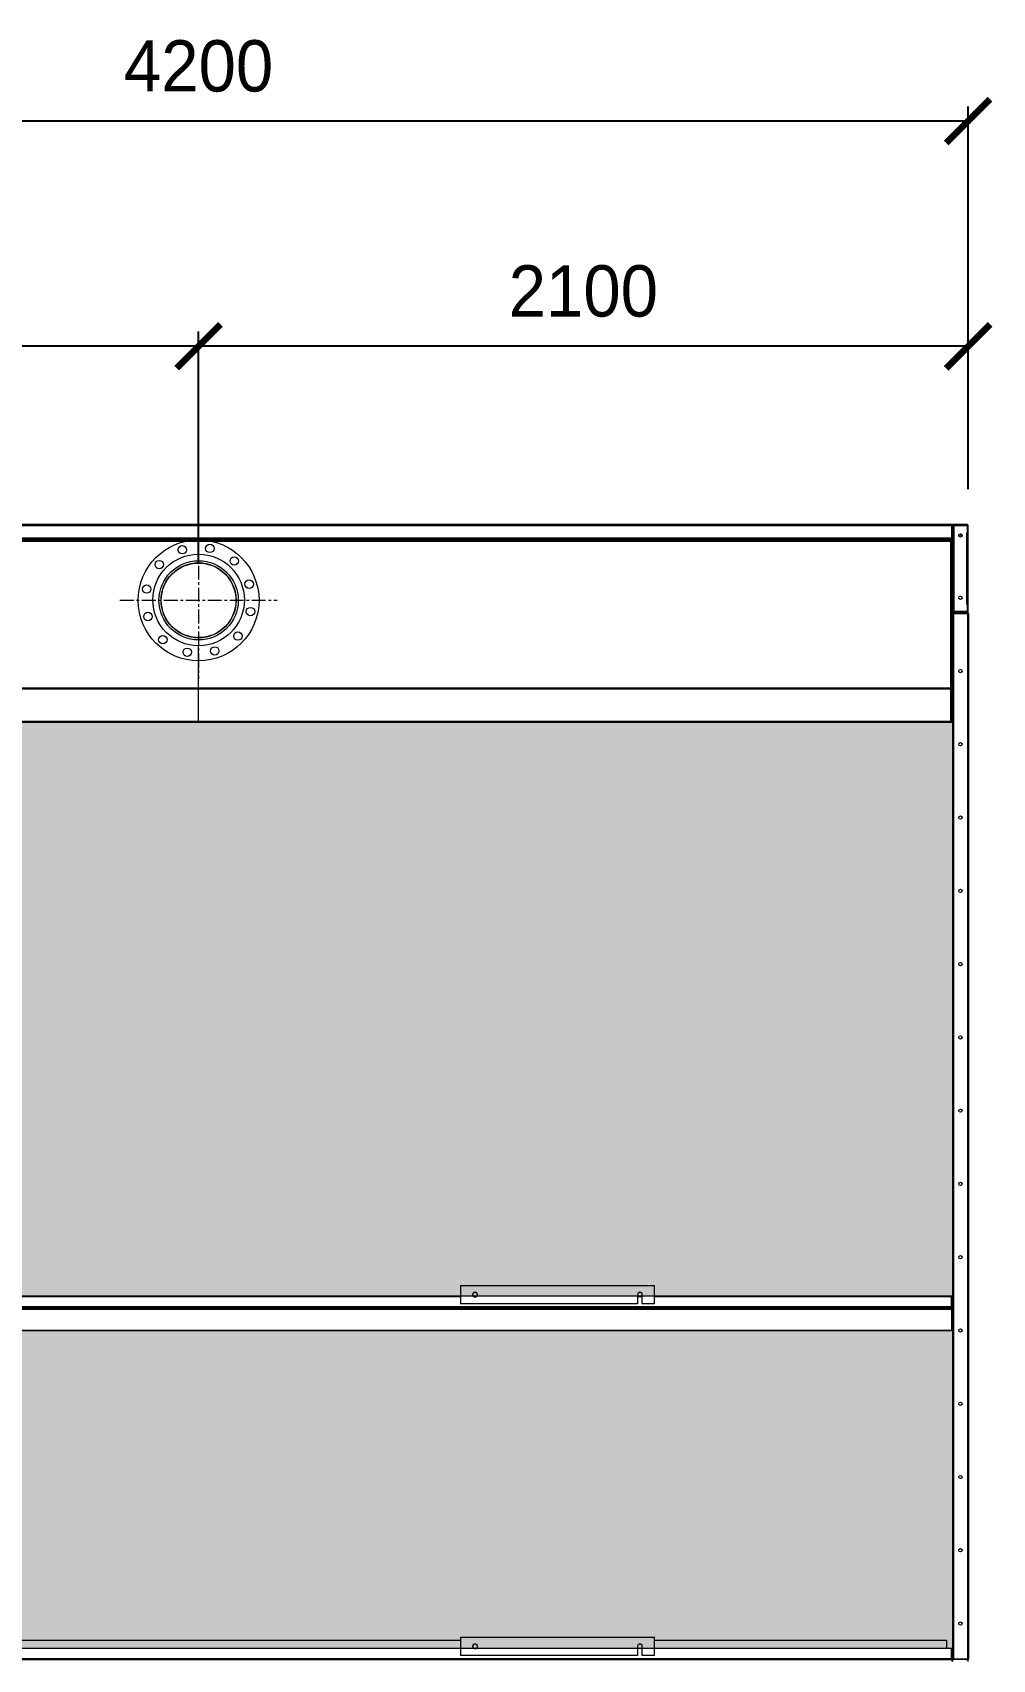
# Model space of a CAD drawing. Header units: millimetres. Extents: x 2913 to 35025, y 2470 to 25178.
# Drawn here: x 25191 to 27810, y 10780 to 15221 of the extents above; entities that cross this region are included whole.
import ezdxf

# ---------------------------------------------------------------- set-up
doc = ezdxf.new("R2010")
doc.units = ezdxf.units.MM
doc.linetypes.add('CENTER', pattern=[2, 1.25, -0.25, 0.25, -0.25])
doc.layers.add('center', color=1, linetype='CENTER')
doc.layers.add('냉각탑_dim', color=1, linetype='Continuous')
doc.styles.add('HY울릉도L', font='')
doc.styles.get('HY울릉도L').set_extended_font_data('HY울릉도L')
doc.dimstyles.new('성지DIM', dxfattribs={"dimtxt": 3.5, "dimasz": 3, "dimexe": 1, "dimexo": 2.5, "dimgap": 2, "dimtad": 1, "dimdec": 0, "dimzin": 3, "dimdsep": 46, "dimtxsty": 'HY울릉도L', "dimblk": 'ARCHTICK', "dimcen": -2, "dimclrd": 256, "dimclre": 256, "dimclrt": 7, "dimadec": 0, "dimazin": 0, "dimtfac": 1, "dimtdec": 0, "dimtofl": 0, "dimtmove": 0, "dimatfit": 3, "dimfxl": 1, "dimtolj": 1, "dimtzin": 0, "dimlwe": -1, "dimarcsym": 0})
pattern_1 = [(0, (-386155.726, -76283.726), (57.15, 32.9955677), [38.1, -76.2]), (120, (-386155.726, -76283.726), (-57.15, 32.995568), [38.1, -76.2]), (60, (-386155.726, -76283.726), (1e-07, 65.9911357), [-76.2, 38.1])]

# ---------------------------------------------------------------- blocks, each defined once
blk = doc.blocks.new('_ArchTick')
at = {"color": 0, "linetype": 'ByBlock', "const_width": 0.15}
blk.add_lwpolyline([(-0.5, -0.5), (0.5, 0.5)], dxfattribs=at)
blk = doc.blocks.new('*D312')
at = {"layer": 'Defpoints', "color": 0, "transparency": 16777216}
for p in [(23543.8, 14364.5), (23543.8, 13874.5), (25643.8, 13671.9)]:
    blk.add_point(p, dxfattribs=at)
at = {"layer": '냉각탑_dim', "transparency": 16777216}
for p, q in [((23543.8, 13974.5), (23543.8, 14404.5)), ((25643.8, 13771.9), (25643.8, 14404.5))]:
    blk.add_line(p, q, dxfattribs=at)
at = {"layer": '냉각탑_dim', "lineweight": -2, "transparency": 16777216}
blk.add_line((25643.8, 14364.5), (23543.8, 14364.5), dxfattribs=at)
at = {"layer": '냉각탑_dim', "lineweight": -2, "transparency": 16777216, "xscale": 120, "yscale": 120, "zscale": 120, "rotation": 180}
blk.add_blockref('_ArchTick', (23543.8, 14364.5), dxfattribs=at)
at = {"layer": '냉각탑_dim', "lineweight": -2, "transparency": 16777216, "xscale": 120, "yscale": 120, "zscale": 120}
blk.add_blockref('_ArchTick', (25643.8, 14364.5), dxfattribs=at)
at = {"layer": '냉각탑_dim', "color": 7, "transparency": 16777216, "insert": (24593.8, 14514.5), "char_height": 140, "attachment_point": 5, "style": 'HY울릉도L'}
blk.add_mtext('\\A1;2100', dxfattribs=at)
blk = doc.blocks.new('*D305')
at = {"layer": 'Defpoints', "color": 0, "transparency": 16777216}
for p in [(25643.8, 14364.5), (27743.8, 13876.2), (25643.8, 13671.9)]:
    blk.add_point(p, dxfattribs=at)
at = {"layer": '냉각탑_dim', "transparency": 16777216}
for p, q in [((25643.8, 13771.9), (25643.8, 14404.5)), ((27743.8, 13976.2), (27743.8, 14404.5))]:
    blk.add_line(p, q, dxfattribs=at)
at = {"layer": '냉각탑_dim', "lineweight": -2, "transparency": 16777216}
blk.add_line((27743.8, 14364.5), (25643.8, 14364.5), dxfattribs=at)
at = {"layer": '냉각탑_dim', "lineweight": -2, "transparency": 16777216, "xscale": 120, "yscale": 120, "zscale": 120, "rotation": 180}
blk.add_blockref('_ArchTick', (25643.8, 14364.5), dxfattribs=at)
at = {"layer": '냉각탑_dim', "lineweight": -2, "transparency": 16777216, "xscale": 120, "yscale": 120, "zscale": 120}
blk.add_blockref('_ArchTick', (27743.8, 14364.5), dxfattribs=at)
at = {"layer": '냉각탑_dim', "color": 7, "transparency": 16777216, "insert": (26693.8, 14514.5), "char_height": 140, "attachment_point": 5, "style": 'HY울릉도L'}
blk.add_mtext('\\A1;2100', dxfattribs=at)
blk = doc.blocks.new('*D313')
at = {"layer": 'Defpoints', "color": 0, "transparency": 16777216}
for p in [(23543.8, 14978.8), (23543.8, 13874.5), (27743.8, 13874.5)]:
    blk.add_point(p, dxfattribs=at)
at = {"layer": '냉각탑_dim', "transparency": 16777216}
for p, q in [((23543.8, 13974.5), (23543.8, 15018.8)), ((27743.8, 13974.5), (27743.8, 15018.8))]:
    blk.add_line(p, q, dxfattribs=at)
at = {"layer": '냉각탑_dim', "lineweight": -2, "transparency": 16777216}
blk.add_line((27743.8, 14978.8), (23543.8, 14978.8), dxfattribs=at)
at = {"layer": '냉각탑_dim', "lineweight": -2, "transparency": 16777216, "xscale": 120, "yscale": 120, "zscale": 120, "rotation": 180}
blk.add_blockref('_ArchTick', (23543.8, 14978.8), dxfattribs=at)
at = {"layer": '냉각탑_dim', "lineweight": -2, "transparency": 16777216, "xscale": 120, "yscale": 120, "zscale": 120}
blk.add_blockref('_ArchTick', (27743.8, 14978.8), dxfattribs=at)
at = {"layer": '냉각탑_dim', "color": 7, "transparency": 16777216, "insert": (25643.8, 15128.8), "char_height": 140, "attachment_point": 5, "style": 'HY울릉도L'}
blk.add_mtext('\\A1;4200', dxfattribs=at)
blk = doc.blocks.new('2')
at = {"lineweight": 20}
h = blk.add_hatch(dxfattribs=at)
h.set_pattern_fill('HONEY', scale=12)
h.set_pattern_definition(pattern_1)
h.paths.add_polyline_path([(27701.7, 11771.6), (27701.7, 13338.2), (23591.2, 13338.2), (23591.2, 11771.6)])
h = blk.add_hatch(dxfattribs=at)
h.set_pattern_fill('HONEY', scale=12)
h.set_pattern_definition(pattern_1)
h.paths.add_polyline_path([(23591.2, 11678.3), (23591.2, 10810), (27701.7, 10810), (27701.7, 11678.3)])
at = {"color": 7, "lineweight": 20}
for p, q in [((27698.1, 13874.5), (23589.5, 13874.5)), ((27696.3, 13877.9), (23591.2, 13877.9)), ((23589.5, 13841.3), (27698.1, 13841.3)), ((23589.5, 13837.9), (27698.1, 13837.9)), ((23591.2, 13835.9), (27696.3, 13835.9)), ((23591.2, 13832.5), (27696.3, 13832.5)), ((27663.2, 13836.3), (25549.7, 13836.3)), ((27701.7, 10782.7), (27701.7, 13704.9)), ((27704.6, 10781.3), (27704.6, 13639.9)), ((27742.6, 10781.3), (27742.6, 13634.5)), ((27745.4, 10781.3), (27745.4, 13634.5)), ((27701.7, 13431.5), (23591.2, 13431.5)), ((27701.7, 13428.3), (23591.2, 13428.3)), ((23583, 13338.2), (27701.7, 13338.2)), ((23585.8, 13340.7), (27701.7, 13340.7)), ((26358.1, 11770), (23589.4, 11770)), ((26358.1, 11771.6), (23593.8, 11771.6)), ((23589.2, 11742.9), (27698.4, 11742.9)), ((23589.2, 11735.6), (27698.4, 11735.6)), ((23590.6, 11739.9), (27697, 11739.9)), ((23590.6, 11738.2), (27697, 11738.2)), ((23589.2, 11678.3), (27698.4, 11678.3)), ((23589.2, 11678.2), (27698.4, 11678.2)), ((27698.4, 11678), (23589.2, 11678)), ((26358.1, 10810), (23589.4, 10810)), ((26358.1, 10831.6), (23593.8, 10831.6)), ((23589.2, 10782.9), (27698.4, 10782.9)), ((23590.6, 10779.9), (27697, 10779.9))]:
    blk.add_line(p, q, dxfattribs=at)
at = {"color": 7, "lineweight": 20, "ltscale": 0.000208336}
blk.add_line((27696.3, 13877.9), (27696.8, 13877.9), dxfattribs=at)
at = {"color": 7, "lineweight": 20, "ltscale": 2.9878e-05}
blk.add_line((27696.4, 13877.9), (27696.3, 13877.9), dxfattribs=at)
at = {"color": 7, "lineweight": 20, "ltscale": 1.24078e-05}
blk.add_line((27696.4, 13877.9), (27696.3, 13877.9), dxfattribs=at)
at = {"color": 7, "lineweight": 20, "ltscale": 7.39921e-06}
blk.add_line((27696.4, 13877.9), (27696.3, 13877.9), dxfattribs=at)
at = {"color": 7, "lineweight": 20, "ltscale": 0.000625116}
blk.add_line((27698.4, 13877.9), (27696.8, 13877.9), dxfattribs=at)
at = {"color": 7, "lineweight": 20, "ltscale": 1.55721e-05}
blk.add_line((27696.8, 13877.8), (27696.8, 13877.9), dxfattribs=at)
at = {"color": 7, "lineweight": 20, "ltscale": 0.001131}
blk.add_line((27698.1, 13877.2), (27698.1, 13874.5), dxfattribs=at)
at = {"color": 7, "lineweight": 20, "ltscale": 0.000414935}
for p, q in [((27698.1, 13876.2), (27698.8, 13876.9)), ((27700.8, 13876.9), (27700.1, 13876.2))]:
    blk.add_line(p, q, dxfattribs=at)
at = {"color": 7, "lineweight": 20, "ltscale": 0.013833}
blk.add_line((27698.1, 13874.5), (27698.1, 13841.3), dxfattribs=at)
at = {"color": 7, "lineweight": 20, "ltscale": 0.000708334}
blk.add_line((27698.1, 13874.5), (27699.7, 13874.5), dxfattribs=at)
at = {"color": 7, "lineweight": 20, "ltscale": 4.50677e-05}
blk.add_line((27698.5, 13877.9), (27698.4, 13877.9), dxfattribs=at)
at = {"color": 7, "lineweight": 20, "ltscale": 1.38381e-05}
blk.add_line((27698.4, 13877.9), (27698.4, 13877.9), dxfattribs=at)
at = {"color": 7, "lineweight": 20, "ltscale": 1.22548e-05}
blk.add_line((27698.4, 13877.9), (27698.4, 13877.9), dxfattribs=at)
at = {"color": 7, "lineweight": 20, "ltscale": 6.372e-06}
blk.add_line((27698.4, 13877.9), (27698.4, 13877.9), dxfattribs=at)
at = {"color": 7, "lineweight": 20, "ltscale": 1.23239e-05}
blk.add_line((27698.4, 13877.9), (27698.4, 13877.9), dxfattribs=at)
at = {"color": 7, "lineweight": 20, "ltscale": 0.000334243}
blk.add_line((27699.4, 13875.9), (27700.3, 13875.9), dxfattribs=at)
at = {"color": 7, "lineweight": 20, "ltscale": 0.014417}
blk.add_line((27699.7, 13839.9), (27699.7, 13874.5), dxfattribs=at)
at = {"color": 7, "lineweight": 20, "ltscale": 0.000125672}
blk.add_line((27699.9, 13875.9), (27700.3, 13875.9), dxfattribs=at)
at = {"color": 7, "lineweight": 20, "ltscale": 0.000547297}
blk.add_line((27700.1, 13877.2), (27700.1, 13875.9), dxfattribs=at)
at = {"color": 7, "lineweight": 20, "ltscale": 0.00062562}
blk.add_line((27701.7, 13874.5), (27700.2, 13874.5), dxfattribs=at)
at = {"color": 7, "lineweight": 20, "ltscale": 0.015}
blk.add_line((27700.3, 13875.9), (27700.3, 13839.9), dxfattribs=at)
at = {"color": 7, "lineweight": 20, "ltscale": 0.000331381}
blk.add_line((27700.9, 13876.7), (27701.5, 13876.2), dxfattribs=at)
at = {"color": 7, "lineweight": 20, "ltscale": 0.000379592}
blk.add_line((27701.3, 13876.2), (27702.2, 13876.2), dxfattribs=at)
at = {"color": 7, "lineweight": 20, "ltscale": 0.097167}
blk.add_line((27701.7, 13641.3), (27701.7, 13874.5), dxfattribs=at)
blk.add_line((27701.7, 13641.3), (27701.7, 13874.5), dxfattribs=at)
at = {"color": 7, "lineweight": 20, "ltscale": 0.000448698}
for p, q in [((27702.4, 13876.5), (27703.3, 13875.9)), ((27702.4, 13639.2), (27703.3, 13639.9))]:
    blk.add_line(p, q, dxfattribs=at)
at = {"color": 7, "lineweight": 20, "ltscale": 0.001002}
for p, q in [((27702.7, 13875.9), (27705.2, 13875.9)), ((27702.7, 13639.9), (27705.2, 13639.9))]:
    blk.add_line(p, q, dxfattribs=at)
at = {"color": 7, "lineweight": 20, "ltscale": 0.000832099}
blk.add_line((27705.1, 13877.9), (27703.2, 13877.9), dxfattribs=at)
at = {"color": 7, "lineweight": 20, "ltscale": 0.000271651}
blk.add_line((27703.2, 13877.9), (27703.2, 13877.2), dxfattribs=at)
at = {"color": 7, "lineweight": 20, "ltscale": 0.014667}
for p, q in [((27705.2, 13877.9), (27740.4, 13877.9)), ((27740.4, 13877.9), (27705.2, 13877.9)), ((27705.2, 13875.9), (27740.4, 13875.9)), ((27740.4, 13639.9), (27705.2, 13639.9)), ((27705.2, 13639.9), (27740.4, 13639.9)), ((27740.4, 13637.9), (27705.2, 13637.9))]:
    blk.add_line(p, q, dxfattribs=at)
at = {"color": 7, "lineweight": 20, "ltscale": 0.000375}
for p, q in [((27705.2, 13875), (27705.2, 13875.9)), ((27698.6, 13834.2), (27698.6, 13835.1)), ((27699.7, 13833), (27699.7, 13833.9)), ((27705.2, 13640.8), (27705.2, 13639.9)), ((27699.7, 13618.8), (27699.7, 13617.9)), ((27699.7, 10783.2), (27699.7, 10782.3))]:
    blk.add_line(p, q, dxfattribs=at)
at = {"color": 7, "lineweight": 20, "ltscale": 0.01525}
for p, q in [((27705.2, 13875), (27741.8, 13875)), ((27741.8, 13640.8), (27705.2, 13640.8))]:
    blk.add_line(p, q, dxfattribs=at)
at = {"color": 7, "lineweight": 20, "ltscale": 0.097583}
blk.add_line((27705.2, 13640.8), (27705.2, 13875), dxfattribs=at)
at = {"color": 7, "lineweight": 20, "ltscale": 0.000583263}
blk.add_line((27741.8, 13877.9), (27740.4, 13877.9), dxfattribs=at)
at = {"color": 7, "lineweight": 20, "ltscale": 0.000374085}
blk.add_line((27740.4, 13875), (27740.4, 13875.9), dxfattribs=at)
at = {"color": 7, "lineweight": 20, "ltscale": 0.081667}
for p, q in [((27740.4, 13659.9), (27740.4, 13855.9)), ((27743.8, 13659.9), (27743.8, 13855.9))]:
    blk.add_line(p, q, dxfattribs=at)
at = {"color": 7, "lineweight": 20, "ltscale": 0.000583333}
for p, q in [((27740.4, 13855.9), (27741.8, 13855.9)), ((27741.8, 13659.9), (27740.4, 13659.9)), ((27704.6, 10779.9), (27704.6, 10781.3)), ((27742.2, 10779.9), (27742.2, 10781.3))]:
    blk.add_line(p, q, dxfattribs=at)
at = {"color": 7, "lineweight": 20, "ltscale": 0.000127061}
blk.add_line((27741.8, 13877.9), (27741.8, 13877.6), dxfattribs=at)
at = {"color": 7, "lineweight": 20, "ltscale": 0.007958}
for p, q in [((27741.8, 13855.9), (27741.8, 13875)), ((27741.8, 13640.8), (27741.8, 13659.9))]:
    blk.add_line(p, q, dxfattribs=at)
at = {"color": 7, "lineweight": 20, "ltscale": 0.006917}
for p, q in [((27741.8, 13857.9), (27741.8, 13874.5)), ((27743.8, 13857.9), (27743.8, 13874.5)), ((27741.8, 13641.3), (27741.8, 13657.9)), ((27743.8, 13641.3), (27743.8, 13657.9))]:
    blk.add_line(p, q, dxfattribs=at)
at = {"color": 7, "lineweight": 20, "ltscale": 0.000833333}
for p, q in [((27743.8, 13857.9), (27741.8, 13857.9)), ((27743.8, 13855.9), (27741.8, 13855.9)), ((27699.7, 13834.2), (27697.8, 13834.2)), ((27699.7, 13832.5), (27697.8, 13832.5)), ((27743.8, 13657.9), (27741.8, 13657.9)), ((27743.8, 13657.9), (27741.8, 13657.9))]:
    blk.add_line(p, q, dxfattribs=at)
at = {"color": 7, "lineweight": 20, "ltscale": 0.00018978}
blk.add_line((27743.3, 13876.2), (27743.8, 13876.2), dxfattribs=at)
at = {"color": 7, "lineweight": 20, "ltscale": 0.000708455}
blk.add_line((27743.8, 13874.5), (27743.8, 13876.2), dxfattribs=at)
at = {"color": 7, "lineweight": 20, "ltscale": 0.000832424}
blk.add_line((27743.8, 13855.9), (27743.8, 13857.9), dxfattribs=at)
at = {"color": 7, "lineweight": 20, "ltscale": 0.001417}
for p, q in [((25343.8, 13832.5), (25343.8, 13835.9)), ((27696.3, 13832.5), (27696.3, 13835.9)), ((27696.3, 13832.5), (27699.7, 13832.5)), ((27698.1, 13841.3), (27698.1, 13837.9)), ((27743.8, 13659.9), (27740.4, 13659.9))]:
    blk.add_line(p, q, dxfattribs=at)
at = {"color": 7, "lineweight": 20, "ltscale": 0.000833322}
blk.add_line((25549.8, 13837.9), (25549.8, 13835.9), dxfattribs=at)
at = {"color": 7, "lineweight": 20, "ltscale": 0.014833}
blk.add_line((25643.8, 13796.9), (25643.8, 13832.5), dxfattribs=at)
at = {"color": 7, "lineweight": 20, "ltscale": 5.44556e-06}
blk.add_line((26216.4, 13835.9), (26216.4, 13835.9), dxfattribs=at)
at = {"color": 7, "lineweight": 20, "ltscale": 9.52936e-06}
blk.add_line((26216.4, 13835.9), (26216.4, 13835.9), dxfattribs=at)
at = {"color": 7, "lineweight": 20, "ltscale": 5.46643e-06}
blk.add_line((26224.6, 13835.9), (26224.7, 13835.9), dxfattribs=at)
at = {"color": 7, "lineweight": 20, "ltscale": 9.52935e-06}
blk.add_line((26224.6, 13835.9), (26224.7, 13835.9), dxfattribs=at)
at = {"color": 7, "lineweight": 20, "ltscale": 0.00067235}
blk.add_line((27663.2, 13836.3), (27663.2, 13837.9), dxfattribs=at)
at = {"color": 7, "lineweight": 20, "ltscale": 0.000160787}
blk.add_line((27663.2, 13835.9), (27663.2, 13836.3), dxfattribs=at)
at = {"color": 7, "lineweight": 20, "ltscale": 1.33962e-05}
blk.add_line((27694.9, 13835.9), (27694.9, 13835.9), dxfattribs=at)
at = {"color": 7, "lineweight": 20, "ltscale": 9.52934e-06}
blk.add_line((27694.9, 13835.9), (27694.9, 13835.9), dxfattribs=at)
at = {"color": 7, "lineweight": 20, "ltscale": 0.000708462}
blk.add_line((27698.1, 13835.9), (27696.3, 13835.9), dxfattribs=at)
at = {"color": 7, "lineweight": 20, "ltscale": 0.000166667}
blk.add_line((27696.3, 13835.1), (27696.8, 13835.1), dxfattribs=at)
at = {"color": 7, "lineweight": 20, "ltscale": 0.142705}
for p, q in [((27696.3, 13338.2), (27696.3, 13832.5)), ((27699.7, 13340.7), (27699.7, 13832.5))]:
    blk.add_line(p, q, dxfattribs=at)
at = {"color": 7, "lineweight": 20, "ltscale": 0.00075}
blk.add_line((27696.8, 13835.1), (27698.6, 13835.1), dxfattribs=at)
at = {"color": 7, "lineweight": 20, "ltscale": 0.000708333}
for p, q in [((27697.8, 13834.2), (27697.8, 13832.5)), ((27698.1, 13839.9), (27699.7, 13839.9)), ((27699.7, 13834.2), (27699.7, 13832.5)), ((25915.3, 11738.2), (25915.3, 11739.9)), ((25918.7, 11738.2), (25918.7, 11739.9)), ((25936.9, 11738.2), (25936.9, 11739.9)), ((25940.3, 11738.2), (25940.3, 11739.9)), ((27669.8, 11739.9), (27669.8, 11738.2)), ((27696.3, 11738.2), (27696.3, 11739.9))]:
    blk.add_line(p, q, dxfattribs=at)
at = {"color": 7, "lineweight": 20, "ltscale": 0.000874532}
blk.add_line((27698.1, 13838), (27698.1, 13835.9), dxfattribs=at)
at = {"color": 7, "lineweight": 20, "ltscale": 0.00083325}
blk.add_line((27700.1, 13837.9), (27698.1, 13837.9), dxfattribs=at)
at = {"color": 7, "lineweight": 20, "ltscale": 0.000333342}
blk.add_line((27698.1, 13835.9), (27698.1, 13835.1), dxfattribs=at)
at = {"color": 7, "lineweight": 20, "ltscale": 0.000708036}
blk.add_line((27698.1, 13835.9), (27699.7, 13835.9), dxfattribs=at)
at = {"color": 7, "lineweight": 20, "ltscale": 1.27636e-06}
blk.add_line((27699.7, 13833), (27699.7, 13833), dxfattribs=at)
at = {"color": 7, "lineweight": 20, "ltscale": 0.000208346}
blk.add_line((27699.7, 13839.9), (27700.3, 13839.9), dxfattribs=at)
at = {"color": 7, "lineweight": 20, "ltscale": 0.001543}
blk.add_line((27699.7, 13834.2), (27699.7, 13837.9), dxfattribs=at)
at = {"color": 7, "lineweight": 20, "ltscale": 0.000833337}
blk.add_line((27699.7, 13832.5), (27701.7, 13832.5), dxfattribs=at)
at = {"color": 7, "lineweight": 20, "ltscale": 0.000831268}
blk.add_line((27700.1, 13839.9), (27700.1, 13837.9), dxfattribs=at)
at = {"color": 7, "lineweight": 20, "ltscale": 0.000625612}
blk.add_line((27701.7, 13839.9), (27700.2, 13839.9), dxfattribs=at)
at = {"color": 7, "lineweight": 20, "ltscale": 0.000833465}
blk.add_line((27701.7, 13704.9), (27699.7, 13704.9), dxfattribs=at)
at = {"color": 7, "lineweight": 20, "ltscale": 0.00337}
for p, q in [((27701.7, 13633.1), (27701.7, 13641.2)), ((27701.7, 10774.5), (27701.7, 10782.6))]:
    blk.add_line(p, q, dxfattribs=at)
at = {"color": 7, "lineweight": 20, "ltscale": 0.000912135}
for p, q in [((27702.4, 13634.5), (27704.6, 13634.5)), ((27704.6, 10781.3), (27702.4, 10781.3))]:
    blk.add_line(p, q, dxfattribs=at)
at = {"color": 7, "lineweight": 20, "ltscale": 0.000341711}
for p, q in [((27702.6, 13635.1), (27703.2, 13634.5)), ((27698.9, 11740.7), (27698.4, 11741.3)), ((27698.9, 10780.7), (27698.4, 10781.3)), ((27702.6, 10780.7), (27703.2, 10781.3))]:
    blk.add_line(p, q, dxfattribs=at)
at = {"color": 7, "lineweight": 20, "ltscale": 0.000583334}
for p, q in [((27704.6, 13635.9), (27704.6, 13634.5)), ((27742.2, 13635.9), (27742.2, 13634.5)), ((27699.7, 11742.7), (27698.4, 11742.7)), ((27699.7, 11735.4), (27698.4, 11735.4)), ((27699.7, 10782.7), (27698.4, 10782.7))]:
    blk.add_line(p, q, dxfattribs=at)
at = {"color": 7, "lineweight": 20, "ltscale": 0.015667}
for p, q in [((27742.2, 13635.9), (27704.6, 13635.9)), ((27742.2, 10779.9), (27704.6, 10779.9))]:
    blk.add_line(p, q, dxfattribs=at)
at = {"color": 7, "lineweight": 20, "ltscale": 0.015833}
for p, q in [((27704.6, 13634.5), (27742.6, 13634.5)), ((27704.6, 10781.3), (27742.6, 10781.3))]:
    blk.add_line(p, q, dxfattribs=at)
at = {"color": 7, "lineweight": 20, "ltscale": 0.000832722}
for p, q in [((27705.2, 13635.9), (27705.2, 13637.9)), ((27740.4, 13635.9), (27740.4, 13637.9))]:
    blk.add_line(p, q, dxfattribs=at)
at = {"color": 7, "lineweight": 20, "ltscale": 0.000374998}
blk.add_line((27740.4, 13639.9), (27740.4, 13640.8), dxfattribs=at)
at = {"color": 7, "lineweight": 20, "ltscale": 0.001167}
for p, q in [((27742.6, 13634.5), (27745.4, 13634.5)), ((27742.6, 10781.3), (27745.4, 10781.3))]:
    blk.add_line(p, q, dxfattribs=at)
at = {"color": 7, "lineweight": 20, "ltscale": 0.000832419}
blk.add_line((27743.8, 13657.9), (27743.8, 13659.9), dxfattribs=at)
at = {"color": 7, "lineweight": 20, "ltscale": 0.002832}
for p, q in [((27743.8, 13634.5), (27743.8, 13641.3)), ((27743.8, 10774.5), (27743.8, 10781.3))]:
    blk.add_line(p, q, dxfattribs=at)
at = {"color": 7, "lineweight": 20, "ltscale": 0.024121}
blk.add_line((25643.8, 13489), (25643.8, 13546.9), dxfattribs=at)
at = {"color": 7, "lineweight": 20, "ltscale": 0.036483}
blk.add_line((25643.8, 13340.7), (25643.8, 13505.9), dxfattribs=at)
at = {"color": 7, "lineweight": 20, "ltscale": 0.001354}
for p, q in [((25643.8, 13489), (25643.8, 13485.7)), ((25343.8, 13431.5), (25343.8, 13428.3))]:
    blk.add_line(p, q, dxfattribs=at)
at = {"color": 7, "lineweight": 20, "ltscale": 0.220833}
for p, q in [((26358.1, 11800.5), (26888.1, 11800.5)), ((26358.1, 10840.5), (26888.1, 10840.5))]:
    blk.add_line(p, q, dxfattribs=at)
at = {"color": 7, "lineweight": 20, "ltscale": 0.020754}
for p, q in [((26358.1, 11800.5), (26358.1, 11750.7)), ((26888.1, 11750.7), (26888.1, 11800.5)), ((26358.1, 10840.5), (26358.1, 10790.7)), ((26888.1, 10790.7), (26888.1, 10840.5))]:
    blk.add_line(p, q, dxfattribs=at)
at = {"color": 7, "lineweight": 20, "ltscale": 0.004285}
blk.add_line((26403.3, 11771.6), (26393, 11771.6), dxfattribs=at)
at = {"color": 7, "lineweight": 20, "ltscale": 0.002776}
blk.add_line((26401.5, 11770), (26394.8, 11770), dxfattribs=at)
at = {"color": 7, "lineweight": 20, "ltscale": 0.005417}
for p, q in [((26854.6, 11771.6), (26841.6, 11771.6)), ((26854.6, 11770), (26841.6, 11770)), ((26854.6, 10810), (26841.6, 10810))]:
    blk.add_line(p, q, dxfattribs=at)
at = {"color": 7, "lineweight": 20, "ltscale": 0.010377}
for p, q in [((26841.6, 11775.6), (26841.6, 11750.7)), ((26854.6, 11750.7), (26854.6, 11775.6)), ((26841.6, 10815.6), (26841.6, 10790.7)), ((26854.6, 10790.7), (26854.6, 10815.6))]:
    blk.add_line(p, q, dxfattribs=at)
at = {"color": 7, "lineweight": 20, "ltscale": 0.081917}
for p, q in [((27684.8, 11771.6), (26888.1, 11771.6)), ((27684.8, 10831.6), (26888.1, 10831.6))]:
    blk.add_line(p, q, dxfattribs=at)
at = {"color": 7, "lineweight": 20, "ltscale": 0.0875}
for p, q in [((27698.2, 11770), (26888.1, 11770)), ((27698.2, 10810), (26888.1, 10810))]:
    blk.add_line(p, q, dxfattribs=at)
at = {"color": 7, "lineweight": 20, "ltscale": 0.000666714}
blk.add_line((27684.8, 11771.6), (27684.8, 11770), dxfattribs=at)
at = {"color": 7, "lineweight": 20, "ltscale": 0.000666667}
blk.add_line((27699.7, 11771.9), (27698.2, 11771.9), dxfattribs=at)
at = {"color": 0, "lineweight": 20}
for p, q in [((27698.2, 11771.9), (27698.2, 11770)), ((27698.2, 11770), (27698.4, 11770))]:
    blk.add_line(p, q, dxfattribs=at)
at = {"color": 7, "lineweight": 20, "ltscale": 0.01129}
for p, q in [((27698.4, 11742.9), (27698.4, 11770)), ((27698.4, 10782.9), (27698.4, 10810))]:
    blk.add_line(p, q, dxfattribs=at)
at = {"color": 7, "lineweight": 20, "ltscale": 0.012167}
for p, q in [((27699.7, 11771.9), (27699.7, 11742.7)), ((27699.7, 11735.4), (27699.7, 11706.2))]:
    blk.add_line(p, q, dxfattribs=at)
at = {"color": 7, "lineweight": 20, "ltscale": 0.000976837}
blk.add_line((25721.2, 11739.9), (25722.8, 11738.2), dxfattribs=at)
at = {"color": 7, "lineweight": 20, "ltscale": 0.000977023}
for p, q in [((25721.4, 11739.9), (25723, 11738.2)), ((25728.6, 11739.9), (25730.2, 11738.2)), ((25743.7, 11738.2), (25742.1, 11739.9)), ((25769.7, 11739.9), (25771.3, 11738.2)), ((25792, 11738.2), (25790.4, 11739.9))]:
    blk.add_line(p, q, dxfattribs=at)
at = {"color": 7, "lineweight": 20, "ltscale": 0.000976955}
blk.add_line((25784.8, 11738.2), (25783.2, 11739.9), dxfattribs=at)
at = {"color": 7, "lineweight": 20, "ltscale": 0.201458}
for p, q in [((26841.6, 11750.7), (26358.1, 11750.7)), ((26841.6, 11750.5), (26358.1, 11750.5)), ((26841.6, 10790.7), (26358.1, 10790.7)), ((26841.6, 10790.5), (26358.1, 10790.5))]:
    blk.add_line(p, q, dxfattribs=at)
at = {"color": 7, "lineweight": 20, "ltscale": 7.26298e-05}
for p, q in [((26358.1, 11750.7), (26358.1, 11750.5)), ((26841.6, 11750.7), (26841.6, 11750.5)), ((26854.6, 11750.7), (26854.6, 11750.5)), ((26888.1, 11750.7), (26888.1, 11750.5)), ((26358.1, 10790.7), (26358.1, 10790.5)), ((26841.6, 10790.7), (26841.6, 10790.5)), ((26854.6, 10790.7), (26854.6, 10790.5)), ((26888.1, 10790.7), (26888.1, 10790.5))]:
    blk.add_line(p, q, dxfattribs=at)
at = {"color": 7, "lineweight": 20, "ltscale": 0.013958}
for p, q in [((26888.1, 11750.7), (26854.6, 11750.7)), ((26888.1, 11750.5), (26854.6, 11750.5)), ((26888.1, 10790.7), (26854.6, 10790.7)), ((26888.1, 10790.5), (26854.6, 10790.5))]:
    blk.add_line(p, q, dxfattribs=at)
at = {"color": 7, "lineweight": 20, "ltscale": 4.81672e-06}
blk.add_line((27697, 11738.2), (27697, 11738.2), dxfattribs=at)
at = {"color": 7, "lineweight": 20, "ltscale": 0.00080569}
blk.add_line((27697.8, 11740), (27697.8, 11738.1), dxfattribs=at)
at = {"color": 7, "lineweight": 20, "ltscale": 0.000967409}
for p, q in [((27698.4, 11740.6), (27698.4, 11742.9)), ((27698.4, 10780.6), (27698.4, 10782.9))]:
    blk.add_line(p, q, dxfattribs=at)
at = {"color": 7, "lineweight": 20, "ltscale": 0.000849957}
blk.add_line((27698.4, 11737.7), (27698.4, 11735.6), dxfattribs=at)
at = {"color": 7, "lineweight": 20, "ltscale": 0.000341712}
blk.add_line((27698.9, 11737.4), (27698.4, 11736.8), dxfattribs=at)
at = {"color": 7, "lineweight": 20, "ltscale": 0.023877}
blk.add_line((27698.4, 11735.6), (27698.4, 11678.3), dxfattribs=at)
at = {"color": 7, "lineweight": 20, "ltscale": 0.003042}
blk.add_line((27699.7, 11742.7), (27699.7, 11735.4), dxfattribs=at)
at = {"color": 7, "lineweight": 20, "ltscale": 0.000583335}
blk.add_line((27699.7, 11706.2), (27698.4, 11706.2), dxfattribs=at)
at = {"color": 7, "lineweight": 20, "ltscale": 5.81038e-05}
blk.add_line((27698.4, 11678), (27698.4, 11678.3), dxfattribs=at)
at = {"color": 7, "lineweight": 20, "ltscale": 0.002765}
blk.add_line((26401.5, 10810), (26394.8, 10810), dxfattribs=at)
at = {"color": 7, "lineweight": 20, "ltscale": 0.009}
blk.add_line((27684.8, 10831.6), (27684.8, 10810), dxfattribs=at)
at = {"color": 7, "lineweight": 20, "ltscale": 0.000882011}
blk.add_line((27697.8, 10780), (27697.8, 10777.9), dxfattribs=at)
at = {"color": 7, "lineweight": 20, "ltscale": 0.003208}
blk.add_line((27699.7, 10782.7), (27699.7, 10775), dxfattribs=at)
at = {"color": 7, "lineweight": 20, "ltscale": 0.000833304}
blk.add_line((27740.4, 10777.9), (27740.4, 10779.9), dxfattribs=at)
at = {"color": 0, "lineweight": 20, "elevation": 0}
for points in [[(23591.2, 13338.2), (27701.7, 13338.2), (27701.7, 11771.6), (23591.2, 11771.6)], [(23591.2, 11678.3), (27701.7, 11678.3), (27701.7, 10810), (23591.2, 10810)]]:
    blk.add_lwpolyline(points, close=True, dxfattribs=at)
at = {"color": 7, "lineweight": 20}
for centre, radius in [((25643.8, 13670.9), 165), ((25599.5, 13809), 11.5), ((25674.5, 13812.6), 11.5), ((27722.8, 13847.9), 4.5), ((25643.8, 13671.9), 125), ((25536.4, 13768.4), 11.5), ((25643.8, 13670.9), 108.2), ((25643.8, 13670.9), 102.5), ((25643.8, 13670.9), 101.8), ((25741.2, 13778.2), 11.5), ((25781.8, 13715.1), 11.5), ((25502.1, 13701.6), 11.5), ((27722.8, 13677.9), 4.5), ((25505.7, 13626.7), 11.5), ((25785.4, 13640.1), 11.5), ((25546.3, 13563.5), 11.5), ((25751.1, 13573.4), 11.5), ((25613, 13529.2), 11.5), ((25688, 13532.8), 11.5), ((27722.8, 13477.9), 4.5), ((27722.8, 13277.9), 4.5), ((27722.8, 13077.9), 4.5), ((27722.8, 12877.9), 4.5), ((27722.8, 12677.9), 4.5), ((27722.8, 12477.9), 4.5), ((27722.8, 12277.9), 4.5), ((27722.8, 12077.9), 4.5), ((27722.8, 11877.9), 4.5), ((27722.8, 11677.9), 4.5), ((27722.8, 11477.9), 4.5), ((27722.8, 11277.9), 4.5), ((27722.8, 11077.9), 4.5), ((27722.8, 10877.9), 4.5)]:
    blk.add_circle(centre, radius, dxfattribs=at)
for centre, radius, start, end in [((25339.9, 13874.5), 3.4, 89.1059, 90), ((25348.2, 13874.5), 3.4, 90, 90.8941), ((26218.4, 13874.5), 3.4, 89.1059, 90), ((26226.7, 13874.5), 3.4, 90, 90.8941), ((27696.3, 13874.5), 3.4, 0, 90), ((27696.8, 13874.5), 3.4, 24.3157, 90), ((27698.4, 13874.5), 3.4, 0.702, 90), ((27703.2, 13874.5), 3.4, 90, 134.9998), ((27705.2, 13874.5), 3.4, 90, 180), ((27705.2, 13874.5), 3.4, 90, 180), ((27740.4, 13874.5), 3.4, 0, 90), ((27740.4, 13874.5), 3.4, 0, 90), ((27740.4, 13874.5), 1.4, 20.9248, 90), ((27696.8, 13841.3), 3.4, 290.6601, 335.6839), ((27696.3, 13841.3), 3.4, 300, 335.6837), ((27696.3, 13841.3), 3.4, 359.7733, 0), ((27698.4, 13841.3), 3.4, 300, 335.6837), ((27696.8, 13841.3), 3.4, 359.8044, 0), ((27722.8, 13853.9), 4.5, 221.8143, 318.1832), ((27720.8, 13853.9), 3, 247.6973, 329.1521), ((27705.2, 13641.3), 3.4, 180, 217.0589), ((27705.2, 13641.3), 3.4, 180, 270), ((27704.6, 13633.1), 2.8, 90, 180), ((27740.4, 13641.3), 3.4, 270, 0), ((27740.4, 13641.3), 1.4, 270, 339.0626), ((27740.4, 13641.3), 1.4, 270, 339.0751), ((27741, 13633.1), 2.8, 30, 64.6233), ((27697, 11742.7), 2.8, 270, 0), ((27697, 11735.4), 2.8, 0, 90), ((27697, 10782.7), 2.8, 270, 0), ((27704.6, 10782.7), 2.8, 180, 270), ((27741, 10782.7), 2.8, 295.3767, 330)]:
    blk.add_arc(centre, radius, start, end, dxfattribs=at)
for centre, major_axis, ratio, start_param, end_param in [((27697, 13832.4), (-2.8, 0), 0.965926, 3.858864, 4.104144), ((27696.3, 13624), (3.4, 0), 0.087156, 0, 0.006877), ((26398.2, 11775.6), (6.5, 0), 0.996195, 0, 3.141593), ((26398.2, 11775.4), (6.5, 0), 0.996195, 0.013467, 3.128141), ((26398.2, 11775.6), (6.5, 0), 0.996195, 3.141593, 6.283185), ((26848.2, 11775.6), (6.5, 0), 0.996195, 0, 3.141593), ((26848.2, 11775.4), (6.5, 0), 0.996195, 0, 3.141593), ((26398.2, 10815.6), (6.5, 0), 0.996195, 0, 3.141593), ((26398.2, 10815.4), (6.5, 0), 0.996195, 0.013467, 3.128141), ((26398.2, 10815.6), (6.5, 0), 0.996195, 3.141593, 6.283185), ((26848.2, 10815.6), (6.5, 0), 0.996195, 0, 3.141593), ((26848.2, 10815.4), (6.5, 0), 0.996195, 0, 3.141593)]:
    blk.add_ellipse(centre, major_axis=major_axis, ratio=ratio, start_param=start_param, end_param=end_param, dxfattribs=at)
for points in [[(27698.1, 13877.2), (27697.7, 13877.5), (27697.4, 13877.7), (27697, 13877.8), (27696.7, 13877.9), (27696.3, 13877.9)], [(27700.1, 13877.2), (27699.7, 13877.5), (27699.4, 13877.7), (27699, 13877.8), (27698.7, 13877.9), (27698.4, 13877.9)], [(27702.4, 13634.5), (27702.1, 13634.2), (27701.9, 13633.9), (27701.8, 13633.6), (27701.7, 13633.4), (27701.7, 13633.1)], [(27698.4, 11740.6), (27698.1, 11740.3), (27697.8, 11740.1), (27697.5, 11740), (27697.2, 11739.9), (27697, 11739.9)], [(27698.4, 11737.7), (27698.1, 11737.9), (27697.8, 11738), (27697.5, 11738.1), (27697.2, 11738.2), (27697, 11738.2)], [(27698.4, 10780.6), (27698.1, 10780.3), (27697.8, 10780.1), (27697.5, 10780), (27697.2, 10779.9), (27697, 10779.9)], [(27702.4, 10781.3), (27702.1, 10781.6), (27701.9, 10781.8), (27701.8, 10782.1), (27701.7, 10782.4), (27701.7, 10782.7)]]:
    blk.add_open_spline(points, degree=5, dxfattribs=at)
for points, knots in [([(27702.7, 13875.9), (27702.4, 13875.6), (27702.1, 13875.4), (27701.9, 13875.1), (27701.8, 13874.8), (27701.8, 13874.6), (27701.7, 13874.5), (27701.7, 13874.5), (27701.7, 13874.5)], [0, 0, 0, 0, 0, 0, 4.644554, 4.644554, 4.644554, 5.125492, 5.125492, 5.125492, 5.125492, 5.125492, 5.125492]), ([(27701.7, 13704.9), (27701.7, 13705), (27701.7, 13705.1), (27701.6, 13705.2), (27701.4, 13705.4), (27700.9, 13705.7), (27700.5, 13705.8), (27700.2, 13705.9), (27699.7, 13706.1)], [0, 0, 0, 0, 0, 0, 2.029663, 2.029663, 2.029663, 5.473953, 5.473953, 5.473953, 5.473953, 5.473953, 5.473953]), ([(27702.7, 13639.9), (27702.4, 13640.1), (27702.1, 13640.4), (27701.9, 13640.6), (27701.8, 13640.9), (27701.8, 13641.2), (27701.7, 13641.2), (27701.7, 13641.3), (27701.7, 13641.3)], [0, 0, 0, 0, 0, 0, 4.644554, 4.644554, 4.644554, 5.125492, 5.125492, 5.125492, 5.125492, 5.125492, 5.125492])]:
    blk.add_open_spline(points, degree=5, knots=knots, dxfattribs=at)
at = {"layer": 'center', "lineweight": 20, "ltscale": 30}
for p, q in [((25643.8, 13885.4), (25643.8, 13456.4)), ((25429.3, 13670.9), (25858.3, 13670.9))]:
    blk.add_line(p, q, dxfattribs=at)

msp = doc.modelspace()

# ---------------------------------------------------------------- block references
msp.add_blockref('2', (0, 0))

# ---------------------------------------------------------------- dimensions: what is measured, and where the dimension line sits
at = {"layer": '냉각탑_dim'}
for base, p1, p2, picture, middle in [((23543.8, 14978.8), (27743.8, 13874.5), (23543.8, 13874.5), '*D313', (25643.8, 15128.8)), ((23543.8, 14364.5), (25643.8, 13671.9), (23543.8, 13874.5), '*D312', (24593.8, 14514.5)), ((25643.8, 14364.5), (27743.8, 13876.2), (25643.8, 13671.9), '*D305', (26693.8, 14514.5))]:
    dim = msp.add_linear_dim(base=base, p1=p1, p2=p2, dimstyle='성지DIM', override={"dimscale": 40}, dxfattribs=at)
    dim.commit()
    dim.dimension.update_dxf_attribs({"geometry": picture, "text_midpoint": middle})

doc.saveas('drawing.dxf')
